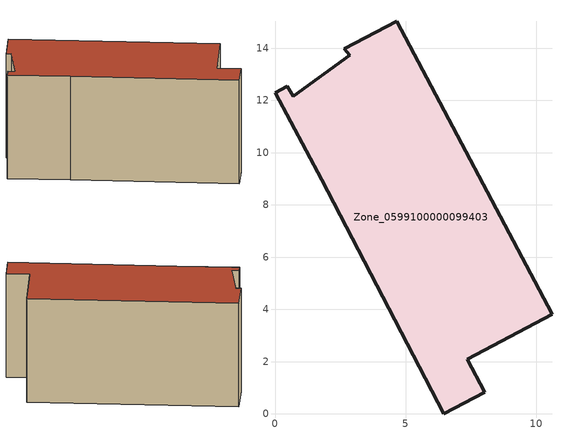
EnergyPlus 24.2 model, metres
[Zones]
Zone_0599100000099403
 floor ground (C_G): 4.66,15.03 10.6,3.81 7.35,2.09 8.02,0.83 6.46,0 1.78,8.97 0,12.28 0.48,12.54 0.69,12.15 2.85,13.71 2.65,13.96 z0
 wall outside (C_F): 6.46,0 8.02,0.83 7.35,2.09 10.6,3.81 4.66,15.03 2.65,13.96 2.85,13.71 0.69,12.15 0.48,12.54 0,12.28 1.78,8.97 6.46,0 z0:6.74
 roof outside (C_R): 2.65,13.96 2.85,13.71 0.69,12.15 0.48,12.54 0,12.28 1.78,8.97 6.46,0 8.02,0.83 7.35,2.09 10.6,3.81 4.66,15.03 z6.74
[BUILDING]
Pand.0599100000099403: North Axis=0; Terrain=City; Loads Convergence Tolerance Value=0.04; Temperature Convergence Tolerance Value=0.4; Solar Distribution=FullExterior; Maximum Number of Warmup Days=25; Minimum Number of Warmup Days=1
[Site:Location]
Rotterdam.The.Hague.AP_ZH_NLD Design_Conditions: Latitude=51.96; Longitude=4.45; Time Zone=1; Elevation=-4.5
[SITE:GROUNDTEMPERATURE:BUILDINGSURFACE]
18, 18, 18, 18, 18, 18, 18, 18, 18, 18, 18, 18
[MATERIAL] Thermal Absorptance=0.9; Solar Absorptance=0.7; Visible Absorptance=0.7
Name | Roughness | Thickness | Conductivity | Density | Specific Heat
G.TI.1975-1991 | MediumSmooth | 0.15 | 0.288461 | 540 | 1210
F.TI.1975-1991 | Rough | 0.3 | 0.230769 | 1920 | 840
R.TI.1975-1991 | MediumRough | 0.2 | 0.153846 | 1500 | 1000
[CONSTRUCTION]
C_G: G.TI.1975-1991
C_F: F.TI.1975-1991
C_R: R.TI.1975-1991
[ZONE]
Zone_0599100000099403: Type=1; Multiplier=1; Ceiling Height=Autocalculate; Volume=Autocalculate; Floor Area=autocalculate; Part of Total Floor Area=Yes
[ZONEINFILTRATION:DESIGNFLOWRATE]
Infil_Zone_0599100000099403: Zone or ZoneList or Space or SpaceList=Zone_0599100000099403; Schedule=AlwaysOn; Design Flow Rate Calculation Method=Flow/Area; Flow Rate per Floor Area=0.003; Constant Term Coefficient=1; Temperature Term Coefficient=0; Velocity Term Coefficient=0; Velocity Squared Term Coefficient=0
[HVACTEMPLATE:ZONE:IDEALLOADSAIRSYSTEM]
Zone_0599100000099403: Maximum Heating Supply Air Temperature=50; Minimum Cooling Supply Air Temperature=13; Maximum Heating Supply Air Humidity Ratio=0.0156; Minimum Cooling Supply Air Humidity Ratio=0.0077; Heating Limit=NoLimit; Cooling Limit=NoLimit; Dehumidification Control Type=ConstantSensibleHeatRatio; Cooling Sensible Heat Ratio=0.7; Dehumidification Setpoint=60; Humidification Control Type=None; Humidification Setpoint=30; Outdoor Air Method=None; Outdoor Air Flow Rate per Person=0.00944; Outdoor Air Flow Rate per Zone Floor Area=0; Outdoor Air Flow Rate per Zone=0; Demand Controlled Ventilation Type=None; Outdoor Air Economizer Type=NoEconomizer; Heat Recovery Type=None; Sensible Heat Recovery Effectiveness=0.7; Latent Heat Recovery Effectiveness=0.65
[ZONECONTROL:THERMOSTAT]
ThermostatControl_Zone_0599100000099403: Zone or ZoneList=Zone_0599100000099403; Control Type Schedule=DualSetpointControlType; Control 1=Thermostat_Zone_0599100000099403; Temperature Difference Between Cutout And Setpoint=0
[THERMOSTATSETPOINT:DUALSETPOINT]
Thermostat_Zone_0599100000099403: Heating Setpoint Temperature Schedule=HeatingSetpoint_Zone_0599100000099403; Cooling Setpoint Temperature Schedule=CoolingSetpoint_Zone_0599100000099403
[SCHEDULE:COMPACT]
HeatingSetpoint_Zone_0599100000099403: Through: 12/31, For: AllDays, Until: 24:00, 21
CoolingSetpoint_Zone_0599100000099403: Through: 12/31, For: AllDays, Until: 24:00, 24
DualSetpointControlType: Through: 12/31, For: AllDays, Until: 24:00, 4
AlwaysOn: Through: 12/31, For: AllDays, Until: 24:00, 1
